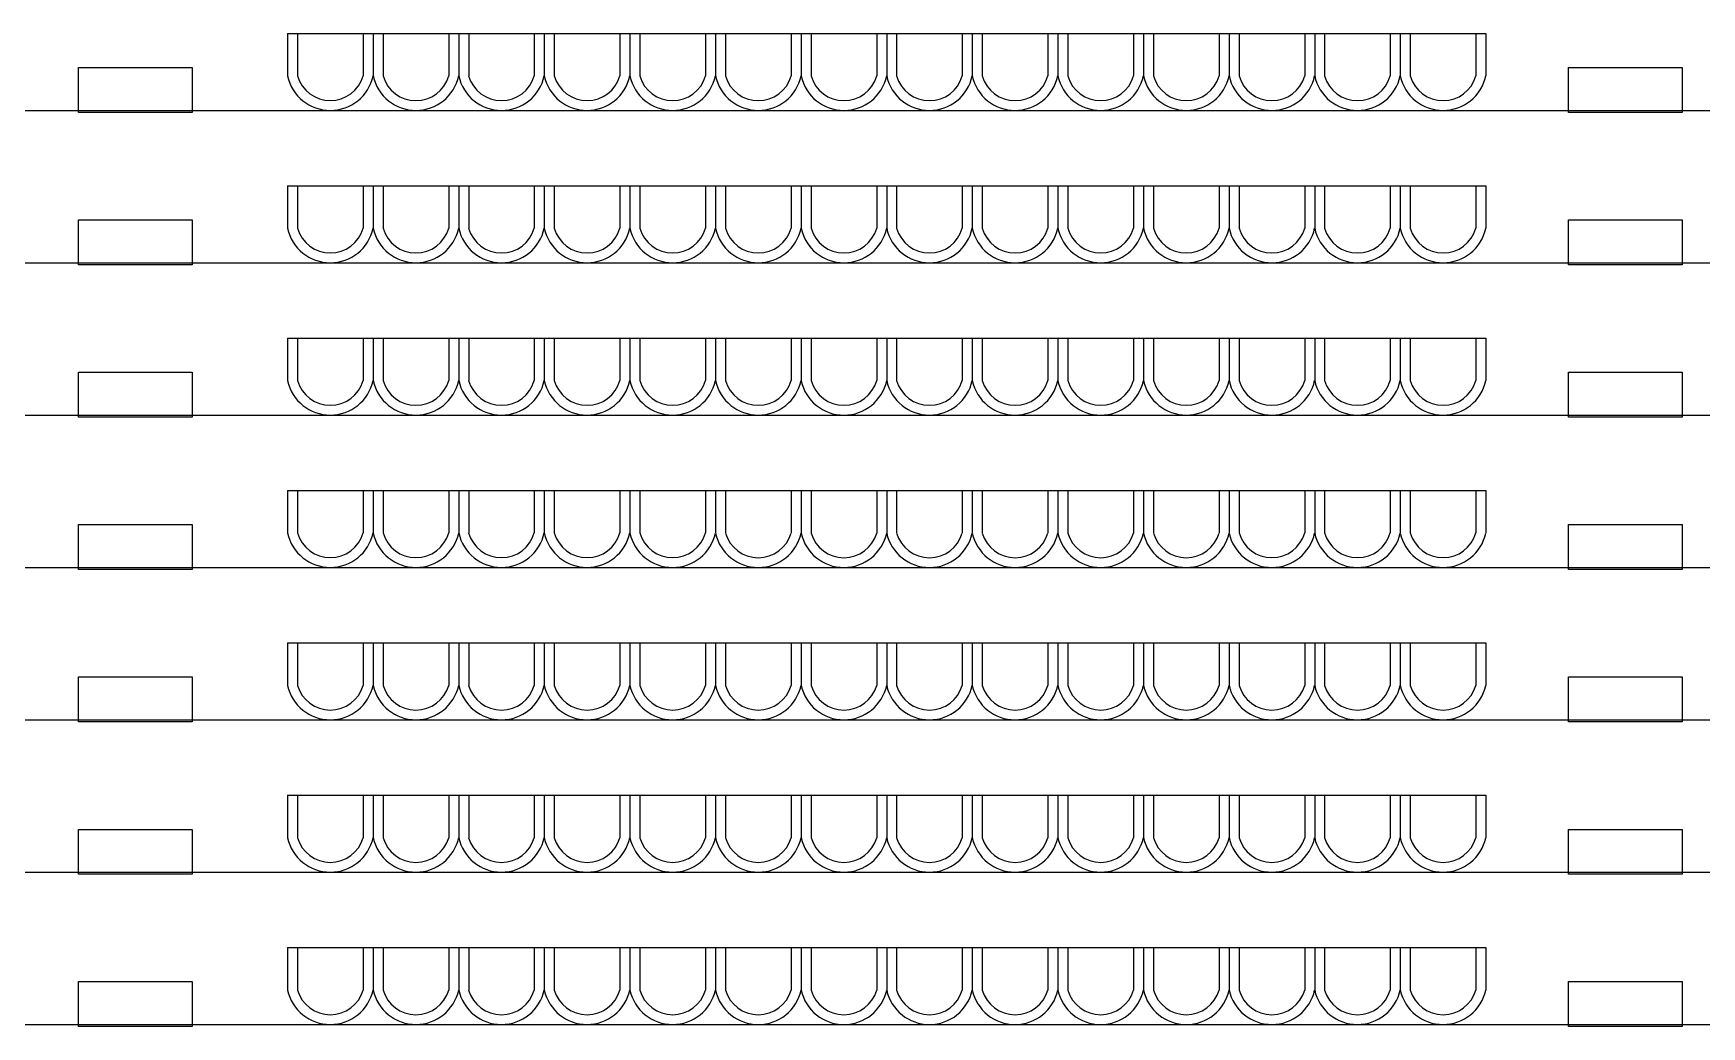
# Model space of a CAD drawing. Header units: millimetres. Extents: x -17017 to 2697, y 1903 to 18260.
# Drawn here: x -16949.614 to -16947.275, y 18227.693 to 18229.086 of the extents above; entities that cross this region are included whole.
import ezdxf

# ---------------------------------------------------------------- set-up
doc = ezdxf.new("R2010")
doc.units = ezdxf.units.MM
doc.layers.add('1', color=7, linetype='Continuous')

msp = doc.modelspace()

# ---------------------------------------------------------------- linework, layer by layer
at = {"layer": '1'}
for p, q in [((-16949.2575, 18229.0855), (-16949.2575, 18229.0259)), ((-16949.2575, 18229.0855), (-16949.1375, 18229.0855)), ((-16949.2435, 18229.0855), (-16949.2435, 18229.0259)), ((-16949.1515, 18229.0855), (-16949.1515, 18229.0259)), ((-16949.1375, 18229.0855), (-16949.1375, 18229.0259)), ((-16949.1375, 18229.0855), (-16949.1375, 18229.0258)), ((-16949.1375, 18229.0855), (-16949.0175, 18229.0855)), ((-16949.1235, 18229.0855), (-16949.1235, 18229.0258)), ((-16949.0315, 18229.0855), (-16949.0315, 18229.0258)), ((-16949.0175, 18229.0855), (-16949.0175, 18229.0258)), ((-16949.0175, 18229.0855), (-16949.0175, 18229.0259)), ((-16949.0175, 18229.0855), (-16948.7775, 18229.0855)), ((-16949.0035, 18229.0855), (-16949.0035, 18229.0259)), ((-16948.9115, 18229.0855), (-16948.9115, 18229.0259)), ((-16948.8975, 18229.0855), (-16948.8975, 18229.0259)), ((-16948.8975, 18229.0855), (-16948.8975, 18229.0259)), ((-16948.8835, 18229.0855), (-16948.8835, 18229.0259)), ((-16948.7915, 18229.0855), (-16948.7915, 18229.0259)), ((-16948.7775, 18229.0855), (-16948.7775, 18229.0259)), ((-16948.7775, 18229.0855), (-16948.7775, 18229.0258)), ((-16948.7775, 18229.0855), (-16948.6575, 18229.0855)), ((-16948.7635, 18229.0855), (-16948.7635, 18229.0258)), ((-16948.6715, 18229.0855), (-16948.6715, 18229.0258)), ((-16948.6575, 18229.0855), (-16948.6575, 18229.0258)), ((-16948.6575, 18229.0855), (-16948.6575, 18229.0258)), ((-16948.6575, 18229.0855), (-16948.5375, 18229.0855)), ((-16948.6435, 18229.0855), (-16948.6435, 18229.0258)), ((-16948.5515, 18229.0855), (-16948.5515, 18229.0258)), ((-16948.5375, 18229.0855), (-16948.5375, 18229.0258)), ((-16948.5375, 18229.0855), (-16948.5375, 18229.0258)), ((-16948.5375, 18229.0855), (-16948.4175, 18229.0855)), ((-16948.5235, 18229.0855), (-16948.5235, 18229.0258)), ((-16948.4315, 18229.0855), (-16948.4315, 18229.0258)), ((-16948.4175, 18229.0855), (-16948.4175, 18229.0258)), ((-16948.4175, 18229.0855), (-16948.4175, 18229.0258)), ((-16948.4175, 18229.0855), (-16948.1775, 18229.0855)), ((-16948.4035, 18229.0855), (-16948.4035, 18229.0258)), ((-16948.3115, 18229.0855), (-16948.3115, 18229.0258)), ((-16948.2975, 18229.0855), (-16948.2975, 18229.0258)), ((-16948.2975, 18229.0855), (-16948.2975, 18229.0258)), ((-16948.2835, 18229.0855), (-16948.2835, 18229.0258)), ((-16948.1915, 18229.0855), (-16948.1915, 18229.0258)), ((-16948.1775, 18229.0855), (-16948.1775, 18229.0258)), ((-16948.1775, 18229.0855), (-16948.1775, 18229.0258)), ((-16948.1775, 18229.0855), (-16948.0575, 18229.0855)), ((-16948.1635, 18229.0855), (-16948.1635, 18229.0258)), ((-16948.0715, 18229.0855), (-16948.0715, 18229.0258)), ((-16948.0575, 18229.0855), (-16948.0575, 18229.0258)), ((-16948.0575, 18229.0855), (-16948.0575, 18229.0258)), ((-16948.0575, 18229.0855), (-16947.9375, 18229.0855)), ((-16948.0435, 18229.0855), (-16948.0435, 18229.0258)), ((-16947.9515, 18229.0855), (-16947.9515, 18229.0258)), ((-16947.9375, 18229.0855), (-16947.9375, 18229.0258)), ((-16947.9375, 18229.0855), (-16947.9375, 18229.0258)), ((-16947.9375, 18229.0855), (-16947.5775, 18229.0855)), ((-16947.9235, 18229.0855), (-16947.9235, 18229.0258)), ((-16947.8315, 18229.0855), (-16947.8315, 18229.0258)), ((-16947.8175, 18229.0855), (-16947.8175, 18229.0258)), ((-16947.8175, 18229.0855), (-16947.8175, 18229.0258)), ((-16947.8035, 18229.0855), (-16947.8035, 18229.0258)), ((-16947.7115, 18229.0855), (-16947.7115, 18229.0258)), ((-16947.6975, 18229.0855), (-16947.6975, 18229.0258)), ((-16947.6975, 18229.0855), (-16947.6975, 18229.0258)), ((-16947.6835, 18229.0855), (-16947.6835, 18229.0258)), ((-16947.5915, 18229.0855), (-16947.5915, 18229.0258)), ((-16947.5775, 18229.0855), (-16947.5775, 18229.0258)), ((-16947.5775, 18229.0855), (-16947.5775, 18229.0258)), ((-16955.3476, 18228.9775), (-16946.7206, 18228.9775)), ((-16949.2575, 18228.872), (-16949.2575, 18228.8123)), ((-16949.2575, 18228.872), (-16949.1375, 18228.872)), ((-16949.2435, 18228.872), (-16949.2435, 18228.8123)), ((-16949.1515, 18228.872), (-16949.1515, 18228.8123)), ((-16949.1375, 18228.872), (-16949.1375, 18228.8123)), ((-16949.1375, 18228.872), (-16949.1375, 18228.8123)), ((-16949.1375, 18228.872), (-16949.0175, 18228.872)), ((-16949.1235, 18228.872), (-16949.1235, 18228.8123)), ((-16949.0315, 18228.872), (-16949.0315, 18228.8123)), ((-16949.0175, 18228.872), (-16949.0175, 18228.8123)), ((-16949.0175, 18228.872), (-16949.0175, 18228.8123)), ((-16949.0175, 18228.872), (-16948.7775, 18228.872)), ((-16949.0035, 18228.872), (-16949.0035, 18228.8123)), ((-16948.9115, 18228.872), (-16948.9115, 18228.8123)), ((-16948.8975, 18228.872), (-16948.8975, 18228.8123)), ((-16948.8975, 18228.872), (-16948.8975, 18228.8123)), ((-16948.8835, 18228.872), (-16948.8835, 18228.8123)), ((-16948.7915, 18228.872), (-16948.7915, 18228.8123)), ((-16948.7775, 18228.872), (-16948.7775, 18228.8123)), ((-16948.7775, 18228.872), (-16948.7775, 18228.8123)), ((-16948.7775, 18228.872), (-16948.6575, 18228.872)), ((-16948.7635, 18228.872), (-16948.7635, 18228.8123)), ((-16948.6715, 18228.872), (-16948.6715, 18228.8123)), ((-16948.6575, 18228.872), (-16948.6575, 18228.8123)), ((-16948.6575, 18228.872), (-16948.6575, 18228.8123)), ((-16948.6575, 18228.8719), (-16948.5375, 18228.8719)), ((-16948.6435, 18228.8719), (-16948.6435, 18228.8123)), ((-16948.5515, 18228.8719), (-16948.5515, 18228.8123)), ((-16948.5375, 18228.872), (-16948.5375, 18228.8123)), ((-16948.5375, 18228.8719), (-16948.5375, 18228.8123)), ((-16948.5375, 18228.8719), (-16948.4175, 18228.8719)), ((-16948.5235, 18228.8719), (-16948.5235, 18228.8123)), ((-16948.4315, 18228.8719), (-16948.4315, 18228.8123)), ((-16948.4175, 18228.872), (-16948.4175, 18228.8123)), ((-16948.4175, 18228.8719), (-16948.4175, 18228.8123)), ((-16948.4175, 18228.8719), (-16948.1775, 18228.8719)), ((-16948.4035, 18228.8719), (-16948.4035, 18228.8123)), ((-16948.3115, 18228.8719), (-16948.3115, 18228.8123)), ((-16948.2975, 18228.872), (-16948.2975, 18228.8123)), ((-16948.2975, 18228.872), (-16948.2975, 18228.8123)), ((-16948.2835, 18228.8719), (-16948.2835, 18228.8123)), ((-16948.1915, 18228.8719), (-16948.1915, 18228.8123)), ((-16948.1775, 18228.872), (-16948.1775, 18228.8123)), ((-16948.1775, 18228.8719), (-16948.1775, 18228.8123)), ((-16948.1775, 18228.8719), (-16948.0575, 18228.8719)), ((-16948.1635, 18228.8719), (-16948.1635, 18228.8123)), ((-16948.0715, 18228.8719), (-16948.0715, 18228.8123)), ((-16948.0575, 18228.872), (-16948.0575, 18228.8123)), ((-16948.0575, 18228.8719), (-16948.0575, 18228.8123)), ((-16948.0575, 18228.8719), (-16947.9375, 18228.8719)), ((-16948.0435, 18228.8719), (-16948.0435, 18228.8123)), ((-16947.9515, 18228.8719), (-16947.9515, 18228.8123)), ((-16947.9375, 18228.872), (-16947.9375, 18228.8123)), ((-16947.9375, 18228.872), (-16947.9375, 18228.8123)), ((-16947.9375, 18228.872), (-16947.5775, 18228.872)), ((-16947.9235, 18228.872), (-16947.9235, 18228.8123)), ((-16947.8315, 18228.872), (-16947.8315, 18228.8123)), ((-16947.8175, 18228.872), (-16947.8175, 18228.8123)), ((-16947.8175, 18228.872), (-16947.8175, 18228.8123)), ((-16947.8035, 18228.872), (-16947.8035, 18228.8123)), ((-16947.7115, 18228.872), (-16947.7115, 18228.8123)), ((-16947.6975, 18228.872), (-16947.6975, 18228.8123)), ((-16947.6975, 18228.872), (-16947.6975, 18228.8123)), ((-16947.6835, 18228.872), (-16947.6835, 18228.8123)), ((-16947.5915, 18228.872), (-16947.5915, 18228.8123)), ((-16947.5775, 18228.872), (-16947.5775, 18228.8123)), ((-16947.5775, 18228.872), (-16947.5775, 18228.8123)), ((-16955.3476, 18228.764), (-16946.7206, 18228.764)), ((-16949.2575, 18228.6585), (-16949.2575, 18228.5988)), ((-16949.2575, 18228.6584), (-16949.1375, 18228.6584)), ((-16949.2435, 18228.6584), (-16949.2435, 18228.5988)), ((-16949.1515, 18228.6584), (-16949.1515, 18228.5988)), ((-16949.1375, 18228.6585), (-16949.1375, 18228.5988)), ((-16949.1375, 18228.6584), (-16949.1375, 18228.5988)), ((-16949.1375, 18228.6584), (-16949.0175, 18228.6584)), ((-16949.1235, 18228.6584), (-16949.1235, 18228.5988)), ((-16949.0315, 18228.6584), (-16949.0315, 18228.5988)), ((-16949.0175, 18228.6585), (-16949.0175, 18228.5988)), ((-16949.0175, 18228.6584), (-16949.0175, 18228.5988)), ((-16949.0175, 18228.6584), (-16948.7775, 18228.6584)), ((-16949.0035, 18228.6584), (-16949.0035, 18228.5988)), ((-16948.9115, 18228.6584), (-16948.9115, 18228.5988)), ((-16948.8975, 18228.6585), (-16948.8975, 18228.5988)), ((-16948.8975, 18228.6585), (-16948.8975, 18228.5988)), ((-16948.8835, 18228.6584), (-16948.8835, 18228.5988)), ((-16948.7915, 18228.6584), (-16948.7915, 18228.5988)), ((-16948.7775, 18228.6585), (-16948.7775, 18228.5988)), ((-16948.7775, 18228.6584), (-16948.7775, 18228.5988)), ((-16948.7775, 18228.6584), (-16948.6575, 18228.6584)), ((-16948.7635, 18228.6584), (-16948.7635, 18228.5988)), ((-16948.6715, 18228.6584), (-16948.6715, 18228.5988)), ((-16948.6575, 18228.6584), (-16948.6575, 18228.5988)), ((-16948.6575, 18228.6584), (-16948.6575, 18228.5988)), ((-16948.6575, 18228.6584), (-16948.5375, 18228.6584)), ((-16948.6435, 18228.6584), (-16948.6435, 18228.5988)), ((-16948.5515, 18228.6584), (-16948.5515, 18228.5988)), ((-16948.5375, 18228.6584), (-16948.5375, 18228.5988)), ((-16948.5375, 18228.6584), (-16948.5375, 18228.5988)), ((-16948.5375, 18228.6584), (-16948.4175, 18228.6584)), ((-16948.5235, 18228.6584), (-16948.5235, 18228.5988)), ((-16948.4315, 18228.6584), (-16948.4315, 18228.5988)), ((-16948.4175, 18228.6584), (-16948.4175, 18228.5988)), ((-16948.4175, 18228.6584), (-16948.4175, 18228.5988)), ((-16948.4175, 18228.6584), (-16948.1775, 18228.6584)), ((-16948.4035, 18228.6584), (-16948.4035, 18228.5988)), ((-16948.3115, 18228.6584), (-16948.3115, 18228.5988)), ((-16948.2975, 18228.6584), (-16948.2975, 18228.5988)), ((-16948.2975, 18228.6584), (-16948.2975, 18228.5988)), ((-16948.2835, 18228.6584), (-16948.2835, 18228.5988)), ((-16948.1915, 18228.6584), (-16948.1915, 18228.5988)), ((-16948.1775, 18228.6584), (-16948.1775, 18228.5988)), ((-16948.1775, 18228.6584), (-16948.1775, 18228.5988)), ((-16948.1775, 18228.6584), (-16948.0575, 18228.6584)), ((-16948.1635, 18228.6584), (-16948.1635, 18228.5988)), ((-16948.0715, 18228.6584), (-16948.0715, 18228.5988)), ((-16948.0575, 18228.6584), (-16948.0575, 18228.5988)), ((-16948.0575, 18228.6584), (-16948.0575, 18228.5988)), ((-16948.0575, 18228.6584), (-16947.9375, 18228.6584)), ((-16948.0435, 18228.6584), (-16948.0435, 18228.5988)), ((-16947.9515, 18228.6584), (-16947.9515, 18228.5988)), ((-16947.9375, 18228.6584), (-16947.9375, 18228.5988)), ((-16947.9375, 18228.6584), (-16947.9375, 18228.5988)), ((-16947.9375, 18228.6584), (-16947.5775, 18228.6584)), ((-16947.9235, 18228.6584), (-16947.9235, 18228.5988)), ((-16947.8315, 18228.6584), (-16947.8315, 18228.5988)), ((-16947.8175, 18228.6584), (-16947.8175, 18228.5988)), ((-16947.8175, 18228.6584), (-16947.8175, 18228.5988)), ((-16947.8035, 18228.6584), (-16947.8035, 18228.5988)), ((-16947.7115, 18228.6584), (-16947.7115, 18228.5988)), ((-16947.6975, 18228.6584), (-16947.6975, 18228.5988)), ((-16947.6975, 18228.6584), (-16947.6975, 18228.5988)), ((-16947.6835, 18228.6584), (-16947.6835, 18228.5988)), ((-16947.5915, 18228.6584), (-16947.5915, 18228.5988)), ((-16947.5775, 18228.6584), (-16947.5775, 18228.5988)), ((-16947.5775, 18228.6584), (-16947.5775, 18228.5988)), ((-16955.3476, 18228.5505), (-16946.7206, 18228.5505)), ((-16949.2575, 18228.4449), (-16949.2575, 18228.3853)), ((-16949.2575, 18228.4449), (-16949.1375, 18228.4449)), ((-16949.2435, 18228.4449), (-16949.2435, 18228.3853)), ((-16949.1515, 18228.4449), (-16949.1515, 18228.3853)), ((-16949.1375, 18228.4449), (-16949.1375, 18228.3853)), ((-16949.1375, 18228.4449), (-16949.1375, 18228.3853)), ((-16949.1375, 18228.4449), (-16949.0175, 18228.4449)), ((-16949.1235, 18228.4449), (-16949.1235, 18228.3853)), ((-16949.0315, 18228.4449), (-16949.0315, 18228.3853)), ((-16949.0175, 18228.4449), (-16949.0175, 18228.3853)), ((-16949.0175, 18228.4449), (-16949.0175, 18228.3853)), ((-16949.0175, 18228.4449), (-16948.7775, 18228.4449)), ((-16949.0035, 18228.4449), (-16949.0035, 18228.3853)), ((-16948.9115, 18228.4449), (-16948.9115, 18228.3853)), ((-16948.8975, 18228.4449), (-16948.8975, 18228.3853)), ((-16948.8975, 18228.4449), (-16948.8975, 18228.3853)), ((-16948.8835, 18228.4449), (-16948.8835, 18228.3853)), ((-16948.7915, 18228.4449), (-16948.7915, 18228.3853)), ((-16948.7775, 18228.4449), (-16948.7775, 18228.3853)), ((-16948.7775, 18228.4449), (-16948.7775, 18228.3853)), ((-16948.7775, 18228.4449), (-16948.6575, 18228.4449)), ((-16948.7635, 18228.4449), (-16948.7635, 18228.3853)), ((-16948.6715, 18228.4449), (-16948.6715, 18228.3853)), ((-16948.6575, 18228.4449), (-16948.6575, 18228.3853)), ((-16948.6575, 18228.4449), (-16948.6575, 18228.3853)), ((-16948.6575, 18228.4449), (-16948.5375, 18228.4449)), ((-16948.6435, 18228.4449), (-16948.6435, 18228.3853)), ((-16948.5515, 18228.4449), (-16948.5515, 18228.3853)), ((-16948.5375, 18228.4449), (-16948.5375, 18228.3853)), ((-16948.5375, 18228.4449), (-16948.5375, 18228.3852)), ((-16948.5375, 18228.4449), (-16948.4175, 18228.4449)), ((-16948.5235, 18228.4449), (-16948.5235, 18228.3852)), ((-16948.4315, 18228.4449), (-16948.4315, 18228.3852)), ((-16948.4175, 18228.4449), (-16948.4175, 18228.3852)), ((-16948.4175, 18228.4449), (-16948.4175, 18228.3853)), ((-16948.4175, 18228.4449), (-16948.1775, 18228.4449)), ((-16948.4035, 18228.4449), (-16948.4035, 18228.3853)), ((-16948.3115, 18228.4449), (-16948.3115, 18228.3853)), ((-16948.2975, 18228.4449), (-16948.2975, 18228.3853)), ((-16948.2975, 18228.4449), (-16948.2975, 18228.3853)), ((-16948.2835, 18228.4449), (-16948.2835, 18228.3853)), ((-16948.1915, 18228.4449), (-16948.1915, 18228.3853)), ((-16948.1775, 18228.4449), (-16948.1775, 18228.3853)), ((-16948.1775, 18228.4449), (-16948.1775, 18228.3852)), ((-16948.1775, 18228.4449), (-16948.0575, 18228.4449)), ((-16948.1635, 18228.4449), (-16948.1635, 18228.3852)), ((-16948.0715, 18228.4449), (-16948.0715, 18228.3852)), ((-16948.0575, 18228.4449), (-16948.0575, 18228.3852)), ((-16948.0575, 18228.4449), (-16948.0575, 18228.3853)), ((-16948.0575, 18228.4449), (-16947.9375, 18228.4449)), ((-16948.0435, 18228.4449), (-16948.0435, 18228.3853)), ((-16947.9515, 18228.4449), (-16947.9515, 18228.3853)), ((-16947.9375, 18228.4449), (-16947.9375, 18228.3853)), ((-16947.9375, 18228.4449), (-16947.9375, 18228.3853)), ((-16947.9375, 18228.4449), (-16947.5775, 18228.4449)), ((-16947.9235, 18228.4449), (-16947.9235, 18228.3853)), ((-16947.8315, 18228.4449), (-16947.8315, 18228.3853)), ((-16947.8175, 18228.4449), (-16947.8175, 18228.3853)), ((-16947.8175, 18228.4449), (-16947.8175, 18228.3853)), ((-16947.8035, 18228.4449), (-16947.8035, 18228.3853)), ((-16947.7115, 18228.4449), (-16947.7115, 18228.3853)), ((-16947.6975, 18228.4449), (-16947.6975, 18228.3853)), ((-16947.6975, 18228.4449), (-16947.6975, 18228.3853)), ((-16947.6835, 18228.4449), (-16947.6835, 18228.3853)), ((-16947.5915, 18228.4449), (-16947.5915, 18228.3853)), ((-16947.5775, 18228.4449), (-16947.5775, 18228.3853)), ((-16947.5775, 18228.4449), (-16947.5775, 18228.3853)), ((-16955.3476, 18228.3369), (-16946.7206, 18228.3369)), ((-16949.2575, 18228.2314), (-16949.2575, 18228.1717)), ((-16949.2575, 18228.2314), (-16949.1375, 18228.2314)), ((-16949.2435, 18228.2314), (-16949.2435, 18228.1717)), ((-16949.1515, 18228.2314), (-16949.1515, 18228.1717)), ((-16949.1375, 18228.2314), (-16949.1375, 18228.1717)), ((-16949.1375, 18228.2314), (-16949.1375, 18228.1717)), ((-16949.1375, 18228.2314), (-16949.0175, 18228.2314)), ((-16949.1235, 18228.2314), (-16949.1235, 18228.1717)), ((-16949.0315, 18228.2314), (-16949.0315, 18228.1717)), ((-16949.0175, 18228.2314), (-16949.0175, 18228.1717)), ((-16949.0175, 18228.2314), (-16949.0175, 18228.1717)), ((-16949.0175, 18228.2314), (-16948.7775, 18228.2314)), ((-16949.0035, 18228.2314), (-16949.0035, 18228.1717)), ((-16948.9115, 18228.2314), (-16948.9115, 18228.1717)), ((-16948.8975, 18228.2314), (-16948.8975, 18228.1717)), ((-16948.8975, 18228.2314), (-16948.8975, 18228.1717)), ((-16948.8835, 18228.2314), (-16948.8835, 18228.1717)), ((-16948.7915, 18228.2314), (-16948.7915, 18228.1717)), ((-16948.7775, 18228.2314), (-16948.7775, 18228.1717)), ((-16948.7775, 18228.2314), (-16948.7775, 18228.1717)), ((-16948.7775, 18228.2314), (-16948.6575, 18228.2314)), ((-16948.7635, 18228.2314), (-16948.7635, 18228.1717)), ((-16948.6715, 18228.2314), (-16948.6715, 18228.1717)), ((-16948.6575, 18228.2314), (-16948.6575, 18228.1717)), ((-16948.6575, 18228.2314), (-16948.6575, 18228.1717)), ((-16948.6575, 18228.2314), (-16948.5375, 18228.2314)), ((-16948.6435, 18228.2314), (-16948.6435, 18228.1717)), ((-16948.5515, 18228.2314), (-16948.5515, 18228.1717)), ((-16948.5375, 18228.2314), (-16948.5375, 18228.1717)), ((-16948.5375, 18228.2314), (-16948.5375, 18228.1717)), ((-16948.5375, 18228.2313), (-16948.4175, 18228.2313)), ((-16948.5235, 18228.2313), (-16948.5235, 18228.1717)), ((-16948.4315, 18228.2313), (-16948.4315, 18228.1717)), ((-16948.4175, 18228.2314), (-16948.4175, 18228.1717)), ((-16948.4175, 18228.2314), (-16948.4175, 18228.1717)), ((-16948.4175, 18228.2314), (-16948.1775, 18228.2314)), ((-16948.4035, 18228.2314), (-16948.4035, 18228.1717)), ((-16948.3115, 18228.2314), (-16948.3115, 18228.1717)), ((-16948.2975, 18228.2314), (-16948.2975, 18228.1717)), ((-16948.2975, 18228.2314), (-16948.2975, 18228.1717)), ((-16948.2835, 18228.2314), (-16948.2835, 18228.1717)), ((-16948.1915, 18228.2314), (-16948.1915, 18228.1717)), ((-16948.1775, 18228.2314), (-16948.1775, 18228.1717)), ((-16948.1775, 18228.2314), (-16948.1775, 18228.1717)), ((-16948.1775, 18228.2313), (-16948.0575, 18228.2313)), ((-16948.1635, 18228.2313), (-16948.1635, 18228.1717)), ((-16948.0715, 18228.2313), (-16948.0715, 18228.1717)), ((-16948.0575, 18228.2314), (-16948.0575, 18228.1717)), ((-16948.0575, 18228.2314), (-16948.0575, 18228.1717)), ((-16948.0575, 18228.2314), (-16947.9375, 18228.2314)), ((-16948.0435, 18228.2314), (-16948.0435, 18228.1717)), ((-16947.9515, 18228.2314), (-16947.9515, 18228.1717)), ((-16947.9375, 18228.2314), (-16947.9375, 18228.1717)), ((-16947.9375, 18228.2314), (-16947.9375, 18228.1717)), ((-16947.9375, 18228.2314), (-16947.5775, 18228.2314)), ((-16947.9235, 18228.2314), (-16947.9235, 18228.1717)), ((-16947.8315, 18228.2314), (-16947.8315, 18228.1717)), ((-16947.8175, 18228.2314), (-16947.8175, 18228.1717)), ((-16947.8175, 18228.2314), (-16947.8175, 18228.1717)), ((-16947.8035, 18228.2314), (-16947.8035, 18228.1717)), ((-16947.7115, 18228.2314), (-16947.7115, 18228.1717)), ((-16947.6975, 18228.2314), (-16947.6975, 18228.1717)), ((-16947.6975, 18228.2314), (-16947.6975, 18228.1717)), ((-16947.6835, 18228.2314), (-16947.6835, 18228.1717)), ((-16947.5915, 18228.2314), (-16947.5915, 18228.1717)), ((-16947.5775, 18228.2314), (-16947.5775, 18228.1717)), ((-16947.5775, 18228.2314), (-16947.5775, 18228.1717)), ((-16955.3476, 18228.1234), (-16946.7206, 18228.1234)), ((-16949.2575, 18228.0179), (-16949.2575, 18227.9582)), ((-16949.2575, 18228.0179), (-16949.1375, 18228.0179)), ((-16949.2435, 18228.0179), (-16949.2435, 18227.9582)), ((-16949.1515, 18228.0179), (-16949.1515, 18227.9582)), ((-16949.1375, 18228.0179), (-16949.1375, 18227.9582)), ((-16949.1375, 18228.0179), (-16949.1375, 18227.9582)), ((-16949.1375, 18228.0178), (-16949.0175, 18228.0178)), ((-16949.1235, 18228.0178), (-16949.1235, 18227.9582)), ((-16949.0315, 18228.0178), (-16949.0315, 18227.9582)), ((-16949.0175, 18228.0179), (-16949.0175, 18227.9582)), ((-16949.0175, 18228.0179), (-16949.0175, 18227.9582)), ((-16949.0175, 18228.0179), (-16948.7775, 18228.0179)), ((-16949.0035, 18228.0179), (-16949.0035, 18227.9582)), ((-16948.9115, 18228.0179), (-16948.9115, 18227.9582)), ((-16948.8975, 18228.0179), (-16948.8975, 18227.9582)), ((-16948.8975, 18228.0179), (-16948.8975, 18227.9582)), ((-16948.8835, 18228.0179), (-16948.8835, 18227.9582)), ((-16948.7915, 18228.0179), (-16948.7915, 18227.9582)), ((-16948.7775, 18228.0179), (-16948.7775, 18227.9582)), ((-16948.7775, 18228.0179), (-16948.7775, 18227.9582)), ((-16948.7775, 18228.0178), (-16948.6575, 18228.0178)), ((-16948.7635, 18228.0178), (-16948.7635, 18227.9582)), ((-16948.6715, 18228.0178), (-16948.6715, 18227.9582)), ((-16948.6575, 18228.0179), (-16948.6575, 18227.9582)), ((-16948.6575, 18228.0178), (-16948.6575, 18227.9582)), ((-16948.6575, 18228.0178), (-16948.5375, 18228.0178)), ((-16948.6435, 18228.0178), (-16948.6435, 18227.9582)), ((-16948.5515, 18228.0178), (-16948.5515, 18227.9582)), ((-16948.5375, 18228.0178), (-16948.5375, 18227.9582)), ((-16948.5375, 18228.0178), (-16948.5375, 18227.9582)), ((-16948.5375, 18228.0178), (-16948.4175, 18228.0178)), ((-16948.5235, 18228.0178), (-16948.5235, 18227.9582)), ((-16948.4315, 18228.0178), (-16948.4315, 18227.9582)), ((-16948.4175, 18228.0178), (-16948.4175, 18227.9582)), ((-16948.4175, 18228.0178), (-16948.4175, 18227.9582)), ((-16948.4175, 18228.0178), (-16948.1775, 18228.0178)), ((-16948.4035, 18228.0178), (-16948.4035, 18227.9582)), ((-16948.3115, 18228.0178), (-16948.3115, 18227.9582)), ((-16948.2975, 18228.0178), (-16948.2975, 18227.9582)), ((-16948.2975, 18228.0178), (-16948.2975, 18227.9582)), ((-16948.2835, 18228.0178), (-16948.2835, 18227.9582)), ((-16948.1915, 18228.0178), (-16948.1915, 18227.9582)), ((-16948.1775, 18228.0178), (-16948.1775, 18227.9582)), ((-16948.1775, 18228.0178), (-16948.1775, 18227.9582)), ((-16948.1775, 18228.0178), (-16948.0575, 18228.0178)), ((-16948.1635, 18228.0178), (-16948.1635, 18227.9582)), ((-16948.0715, 18228.0178), (-16948.0715, 18227.9582)), ((-16948.0575, 18228.0178), (-16948.0575, 18227.9582)), ((-16948.0575, 18228.0178), (-16948.0575, 18227.9582)), ((-16948.0575, 18228.0178), (-16947.9375, 18228.0178)), ((-16948.0435, 18228.0178), (-16948.0435, 18227.9582)), ((-16947.9515, 18228.0178), (-16947.9515, 18227.9582)), ((-16947.9375, 18228.0179), (-16947.9375, 18227.9582)), ((-16947.9375, 18228.0178), (-16947.9375, 18227.9582)), ((-16947.9375, 18228.0178), (-16947.5775, 18228.0178)), ((-16947.9235, 18228.0178), (-16947.9235, 18227.9582)), ((-16947.8315, 18228.0178), (-16947.8315, 18227.9582)), ((-16947.8175, 18228.0179), (-16947.8175, 18227.9582)), ((-16947.8175, 18228.0179), (-16947.8175, 18227.9582)), ((-16947.8035, 18228.0178), (-16947.8035, 18227.9582)), ((-16947.7115, 18228.0178), (-16947.7115, 18227.9582)), ((-16947.6975, 18228.0179), (-16947.6975, 18227.9582)), ((-16947.6975, 18228.0179), (-16947.6975, 18227.9582)), ((-16947.6835, 18228.0178), (-16947.6835, 18227.9582)), ((-16947.5915, 18228.0178), (-16947.5915, 18227.9582)), ((-16947.5775, 18228.0179), (-16947.5775, 18227.9582)), ((-16947.5775, 18228.0179), (-16947.5775, 18227.9582)), ((-16955.3476, 18227.9099), (-16946.7206, 18227.9099)), ((-16949.2575, 18227.8043), (-16949.2575, 18227.7447)), ((-16949.2575, 18227.8043), (-16949.1375, 18227.8043)), ((-16949.2435, 18227.8043), (-16949.2435, 18227.7447)), ((-16949.1515, 18227.8043), (-16949.1515, 18227.7447)), ((-16949.1375, 18227.8043), (-16949.1375, 18227.7447)), ((-16949.1375, 18227.8043), (-16949.1375, 18227.7447)), ((-16949.1375, 18227.8043), (-16949.0175, 18227.8043)), ((-16949.1235, 18227.8043), (-16949.1235, 18227.7447)), ((-16949.0315, 18227.8043), (-16949.0315, 18227.7447)), ((-16949.0175, 18227.8043), (-16949.0175, 18227.7447)), ((-16949.0175, 18227.8043), (-16949.0175, 18227.7447)), ((-16949.0175, 18227.8043), (-16948.7775, 18227.8043)), ((-16949.0035, 18227.8043), (-16949.0035, 18227.7447)), ((-16948.9115, 18227.8043), (-16948.9115, 18227.7447)), ((-16948.8975, 18227.8043), (-16948.8975, 18227.7447)), ((-16948.8975, 18227.8043), (-16948.8975, 18227.7447)), ((-16948.8835, 18227.8043), (-16948.8835, 18227.7447)), ((-16948.7915, 18227.8043), (-16948.7915, 18227.7447)), ((-16948.7775, 18227.8043), (-16948.7775, 18227.7447)), ((-16948.7775, 18227.8043), (-16948.7775, 18227.7447)), ((-16948.7775, 18227.8043), (-16948.6575, 18227.8043)), ((-16948.7635, 18227.8043), (-16948.7635, 18227.7447)), ((-16948.6715, 18227.8043), (-16948.6715, 18227.7447)), ((-16948.6575, 18227.8043), (-16948.6575, 18227.7447)), ((-16948.6575, 18227.8043), (-16948.6575, 18227.7447)), ((-16948.6575, 18227.8043), (-16948.5375, 18227.8043)), ((-16948.6435, 18227.8043), (-16948.6435, 18227.7447)), ((-16948.5515, 18227.8043), (-16948.5515, 18227.7447)), ((-16948.5375, 18227.8043), (-16948.5375, 18227.7447)), ((-16948.5375, 18227.8043), (-16948.5375, 18227.7447)), ((-16948.5375, 18227.8043), (-16948.4175, 18227.8043)), ((-16948.5235, 18227.8043), (-16948.5235, 18227.7447)), ((-16948.4315, 18227.8043), (-16948.4315, 18227.7447)), ((-16948.4175, 18227.8043), (-16948.4175, 18227.7447)), ((-16948.4175, 18227.8043), (-16948.4175, 18227.7447)), ((-16948.4175, 18227.8043), (-16948.1775, 18227.8043)), ((-16948.4035, 18227.8043), (-16948.4035, 18227.7447)), ((-16948.3115, 18227.8043), (-16948.3115, 18227.7447)), ((-16948.2975, 18227.8043), (-16948.2975, 18227.7447)), ((-16948.2975, 18227.8043), (-16948.2975, 18227.7447)), ((-16948.2835, 18227.8043), (-16948.2835, 18227.7447)), ((-16948.1915, 18227.8043), (-16948.1915, 18227.7447)), ((-16948.1775, 18227.8043), (-16948.1775, 18227.7447)), ((-16948.1775, 18227.8043), (-16948.1775, 18227.7447)), ((-16948.1775, 18227.8043), (-16948.0575, 18227.8043)), ((-16948.1635, 18227.8043), (-16948.1635, 18227.7447)), ((-16948.0715, 18227.8043), (-16948.0715, 18227.7447)), ((-16948.0575, 18227.8043), (-16948.0575, 18227.7447)), ((-16948.0575, 18227.8043), (-16948.0575, 18227.7447)), ((-16948.0575, 18227.8043), (-16947.9375, 18227.8043)), ((-16948.0435, 18227.8043), (-16948.0435, 18227.7447)), ((-16947.9515, 18227.8043), (-16947.9515, 18227.7447)), ((-16947.9375, 18227.8043), (-16947.9375, 18227.7447)), ((-16947.9375, 18227.8043), (-16947.9375, 18227.7447)), ((-16947.9375, 18227.8043), (-16947.5775, 18227.8043)), ((-16947.9235, 18227.8043), (-16947.9235, 18227.7447)), ((-16947.8315, 18227.8043), (-16947.8315, 18227.7447)), ((-16947.8175, 18227.8043), (-16947.8175, 18227.7447)), ((-16947.8175, 18227.8043), (-16947.8175, 18227.7447)), ((-16947.8035, 18227.8043), (-16947.8035, 18227.7447)), ((-16947.7115, 18227.8043), (-16947.7115, 18227.7447)), ((-16947.6975, 18227.8043), (-16947.6975, 18227.7447)), ((-16947.6975, 18227.8043), (-16947.6975, 18227.7447)), ((-16947.6835, 18227.8043), (-16947.6835, 18227.7447)), ((-16947.5915, 18227.8043), (-16947.5915, 18227.7447)), ((-16947.5775, 18227.8043), (-16947.5775, 18227.7447)), ((-16947.5775, 18227.8043), (-16947.5775, 18227.7447)), ((-16955.3476, 18227.6964), (-16946.7206, 18227.6964))]:
    msp.add_line(p, q, dxfattribs=at)
for points in [[(-16949.3911, 18228.9746), (-16949.5505, 18228.9746), (-16949.5505, 18229.0376), (-16949.3911, 18229.0376)], [(-16947.3023, 18228.9746), (-16947.4617, 18228.9746), (-16947.4617, 18229.0376), (-16947.3023, 18229.0376)], [(-16949.3911, 18228.761), (-16949.5505, 18228.761), (-16949.5505, 18228.824), (-16949.3911, 18228.824)], [(-16947.3023, 18228.761), (-16947.4617, 18228.761), (-16947.4617, 18228.824), (-16947.3023, 18228.824)], [(-16949.3911, 18228.5475), (-16949.5505, 18228.5475), (-16949.5505, 18228.6105), (-16949.3911, 18228.6105)], [(-16947.3023, 18228.5475), (-16947.4617, 18228.5475), (-16947.4617, 18228.6105), (-16947.3023, 18228.6105)], [(-16949.3911, 18228.334), (-16949.5505, 18228.334), (-16949.5505, 18228.397), (-16949.3911, 18228.397)], [(-16947.3023, 18228.334), (-16947.4617, 18228.334), (-16947.4617, 18228.397), (-16947.3023, 18228.397)], [(-16949.3911, 18228.1204), (-16949.5505, 18228.1204), (-16949.5505, 18228.1835), (-16949.3911, 18228.1835)], [(-16947.3023, 18228.1204), (-16947.4617, 18228.1204), (-16947.4617, 18228.1835), (-16947.3023, 18228.1835)], [(-16949.3911, 18227.9069), (-16949.5505, 18227.9069), (-16949.5505, 18227.9699), (-16949.3911, 18227.9699)], [(-16947.3023, 18227.9069), (-16947.4617, 18227.9069), (-16947.4617, 18227.9699), (-16947.3023, 18227.9699)], [(-16949.3911, 18227.6934), (-16949.5505, 18227.6934), (-16949.5505, 18227.7564), (-16949.3911, 18227.7564)], [(-16947.3023, 18227.6934), (-16947.4617, 18227.6934), (-16947.4617, 18227.7564), (-16947.3023, 18227.7564)]]:
    msp.add_lwpolyline(points, close=True, dxfattribs=at)
for centre, radius, start, end in [((-16949.1975, 18229.0389), 0.0614, 192.3013, 347.6987), ((-16949.1975, 18229.0392), 0.0479, 196.121, 343.879), ((-16949.0775, 18229.0389), 0.0614, 192.3013, 347.6987), ((-16949.0775, 18229.0391), 0.0479, 196.121, 343.879), ((-16948.9575, 18229.0389), 0.0614, 192.3013, 347.6987), ((-16948.9575, 18229.0392), 0.0479, 196.121, 343.879), ((-16948.8375, 18229.0389), 0.0614, 192.3013, 347.6987), ((-16948.8375, 18229.0392), 0.0479, 196.121, 343.879), ((-16948.7175, 18229.0389), 0.0614, 192.3013, 347.6987), ((-16948.7175, 18229.0391), 0.0479, 196.121, 343.879), ((-16948.5975, 18229.0389), 0.0614, 192.3013, 347.6987), ((-16948.5975, 18229.0391), 0.0479, 196.121, 343.879), ((-16948.4775, 18229.0389), 0.0614, 192.3013, 347.6987), ((-16948.4775, 18229.0391), 0.0479, 196.121, 343.879), ((-16948.3575, 18229.0389), 0.0614, 192.3013, 347.6987), ((-16948.3575, 18229.0391), 0.0479, 196.121, 343.879), ((-16948.2375, 18229.0389), 0.0614, 192.3013, 347.6987), ((-16948.2375, 18229.0391), 0.0479, 196.121, 343.879), ((-16948.1175, 18229.0389), 0.0614, 192.3013, 347.6987), ((-16948.1175, 18229.0391), 0.0479, 196.121, 343.879), ((-16947.9975, 18229.0389), 0.0614, 192.3013, 347.6987), ((-16947.9975, 18229.0391), 0.0479, 196.121, 343.879), ((-16947.8775, 18229.0389), 0.0614, 192.3013, 347.6987), ((-16947.8775, 18229.0391), 0.0479, 196.121, 343.879), ((-16947.7575, 18229.0389), 0.0614, 192.3013, 347.6987), ((-16947.7575, 18229.0391), 0.0479, 196.121, 343.879), ((-16947.6375, 18229.0389), 0.0614, 192.3013, 347.6987), ((-16947.6375, 18229.0391), 0.0479, 196.121, 343.879), ((-16949.1975, 18228.8254), 0.0614, 192.3013, 347.6987), ((-16949.1975, 18228.8256), 0.0479, 196.121, 343.879), ((-16949.0775, 18228.8254), 0.0614, 192.3013, 347.6987), ((-16949.0775, 18228.8256), 0.0479, 196.121, 343.879), ((-16948.9575, 18228.8254), 0.0614, 192.3013, 347.6987), ((-16948.9575, 18228.8256), 0.0479, 196.121, 343.879), ((-16948.8375, 18228.8254), 0.0614, 192.3013, 347.6987), ((-16948.8375, 18228.8256), 0.0479, 196.121, 343.879), ((-16948.7175, 18228.8254), 0.0614, 192.3013, 347.6987), ((-16948.7175, 18228.8256), 0.0479, 196.121, 343.879), ((-16948.5975, 18228.8254), 0.0614, 192.3013, 347.6987), ((-16948.5975, 18228.8256), 0.0479, 196.121, 343.879), ((-16948.4775, 18228.8254), 0.0614, 192.3013, 347.6987), ((-16948.4775, 18228.8256), 0.0479, 196.121, 343.879), ((-16948.3575, 18228.8254), 0.0614, 192.3013, 347.6987), ((-16948.3575, 18228.8256), 0.0479, 196.121, 343.879), ((-16948.2375, 18228.8254), 0.0614, 192.3013, 347.6987), ((-16948.2375, 18228.8256), 0.0479, 196.121, 343.879), ((-16948.1175, 18228.8254), 0.0614, 192.3013, 347.6987), ((-16948.1175, 18228.8256), 0.0479, 196.121, 343.879), ((-16947.9975, 18228.8254), 0.0614, 192.3013, 347.6987), ((-16947.9975, 18228.8256), 0.0479, 196.121, 343.879), ((-16947.8775, 18228.8254), 0.0614, 192.3013, 347.6987), ((-16947.8775, 18228.8256), 0.0479, 196.121, 343.879), ((-16947.7575, 18228.8254), 0.0614, 192.3013, 347.6987), ((-16947.7575, 18228.8256), 0.0479, 196.121, 343.879), ((-16947.6375, 18228.8254), 0.0614, 192.3013, 347.6987), ((-16947.6375, 18228.8256), 0.0479, 196.121, 343.879), ((-16949.1975, 18228.6119), 0.0614, 192.3013, 347.6987), ((-16949.1975, 18228.6121), 0.0479, 196.121, 343.879), ((-16949.0775, 18228.6119), 0.0614, 192.3013, 347.6987), ((-16949.0775, 18228.6121), 0.0479, 196.121, 343.879), ((-16948.9575, 18228.6119), 0.0614, 192.3013, 347.6987), ((-16948.9575, 18228.6121), 0.0479, 196.121, 343.879), ((-16948.8375, 18228.6119), 0.0614, 192.3013, 347.6987), ((-16948.8375, 18228.6121), 0.0479, 196.121, 343.879), ((-16948.7175, 18228.6119), 0.0614, 192.3013, 347.6987), ((-16948.7175, 18228.6121), 0.0479, 196.121, 343.879), ((-16948.5975, 18228.6119), 0.0614, 192.3013, 347.6987), ((-16948.5975, 18228.6121), 0.0479, 196.121, 343.879), ((-16948.4775, 18228.6118), 0.0614, 192.3013, 347.6987), ((-16948.4775, 18228.6121), 0.0479, 196.121, 343.879), ((-16948.3575, 18228.6119), 0.0614, 192.3013, 347.6987), ((-16948.3575, 18228.6121), 0.0479, 196.121, 343.879), ((-16948.2375, 18228.6119), 0.0614, 192.3013, 347.6987), ((-16948.2375, 18228.6121), 0.0479, 196.121, 343.879), ((-16948.1175, 18228.6118), 0.0614, 192.3013, 347.6987), ((-16948.1175, 18228.6121), 0.0479, 196.121, 343.879), ((-16947.9975, 18228.6119), 0.0614, 192.3013, 347.6987), ((-16947.9975, 18228.6121), 0.0479, 196.121, 343.879), ((-16947.8775, 18228.6119), 0.0614, 192.3013, 347.6987), ((-16947.8775, 18228.6121), 0.0479, 196.121, 343.879), ((-16947.7575, 18228.6119), 0.0614, 192.3013, 347.6987), ((-16947.7575, 18228.6121), 0.0479, 196.121, 343.879), ((-16947.6375, 18228.6119), 0.0614, 192.3013, 347.6987), ((-16947.6375, 18228.6121), 0.0479, 196.121, 343.879), ((-16949.1975, 18228.3984), 0.0614, 192.3013, 347.6987), ((-16949.1975, 18228.3986), 0.0479, 196.121, 343.879), ((-16949.0775, 18228.3983), 0.0614, 192.3013, 347.6987), ((-16949.0775, 18228.3986), 0.0479, 196.121, 343.879), ((-16948.9575, 18228.3984), 0.0614, 192.3013, 347.6987), ((-16948.9575, 18228.3986), 0.0479, 196.121, 343.879), ((-16948.8375, 18228.3984), 0.0614, 192.3013, 347.6987), ((-16948.8375, 18228.3986), 0.0479, 196.121, 343.879), ((-16948.7175, 18228.3983), 0.0614, 192.3013, 347.6987), ((-16948.7175, 18228.3986), 0.0479, 196.121, 343.879), ((-16948.5975, 18228.3983), 0.0614, 192.3013, 347.6987), ((-16948.5975, 18228.3985), 0.0479, 196.121, 343.879), ((-16948.4775, 18228.3983), 0.0614, 192.3013, 347.6987), ((-16948.4775, 18228.3985), 0.0479, 196.121, 343.879), ((-16948.3575, 18228.3983), 0.0614, 192.3013, 347.6987), ((-16948.3575, 18228.3985), 0.0479, 196.121, 343.879), ((-16948.2375, 18228.3983), 0.0614, 192.3013, 347.6987), ((-16948.2375, 18228.3985), 0.0479, 196.121, 343.879), ((-16948.1175, 18228.3983), 0.0614, 192.3013, 347.6987), ((-16948.1175, 18228.3985), 0.0479, 196.121, 343.879), ((-16947.9975, 18228.3983), 0.0614, 192.3013, 347.6987), ((-16947.9975, 18228.3985), 0.0479, 196.121, 343.879), ((-16947.8775, 18228.3983), 0.0614, 192.3013, 347.6987), ((-16947.8775, 18228.3986), 0.0479, 196.121, 343.879), ((-16947.7575, 18228.3983), 0.0614, 192.3013, 347.6987), ((-16947.7575, 18228.3986), 0.0479, 196.121, 343.879), ((-16947.6375, 18228.3983), 0.0614, 192.3013, 347.6987), ((-16947.6375, 18228.3986), 0.0479, 196.121, 343.879), ((-16949.1975, 18228.1848), 0.0614, 192.3013, 347.6987), ((-16949.1975, 18228.185), 0.0479, 196.121, 343.879), ((-16949.0775, 18228.1848), 0.0614, 192.3013, 347.6987), ((-16949.0775, 18228.185), 0.0479, 196.121, 343.879), ((-16948.9575, 18228.1848), 0.0614, 192.3013, 347.6987), ((-16948.9575, 18228.185), 0.0479, 196.121, 343.879), ((-16948.8375, 18228.1848), 0.0614, 192.3013, 347.6987), ((-16948.8375, 18228.185), 0.0479, 196.121, 343.879), ((-16948.7175, 18228.1848), 0.0614, 192.3013, 347.6987), ((-16948.7175, 18228.185), 0.0479, 196.121, 343.879), ((-16948.5975, 18228.1848), 0.0614, 192.3013, 347.6987), ((-16948.5975, 18228.185), 0.0479, 196.121, 343.879), ((-16948.4775, 18228.1848), 0.0614, 192.3013, 347.6987), ((-16948.4775, 18228.185), 0.0479, 196.121, 343.879), ((-16948.3575, 18228.1848), 0.0614, 192.3013, 347.6987), ((-16948.3575, 18228.185), 0.0479, 196.121, 343.879), ((-16948.2375, 18228.1848), 0.0614, 192.3013, 347.6987), ((-16948.2375, 18228.185), 0.0479, 196.121, 343.879), ((-16948.1175, 18228.1848), 0.0614, 192.3013, 347.6987), ((-16948.1175, 18228.185), 0.0479, 196.121, 343.879), ((-16947.9975, 18228.1848), 0.0614, 192.3013, 347.6987), ((-16947.9975, 18228.185), 0.0479, 196.121, 343.879), ((-16947.8775, 18228.1848), 0.0614, 192.3013, 347.6987), ((-16947.8775, 18228.185), 0.0479, 196.121, 343.879), ((-16947.7575, 18228.1848), 0.0614, 192.3013, 347.6987), ((-16947.7575, 18228.185), 0.0479, 196.121, 343.879), ((-16947.6375, 18228.1848), 0.0614, 192.3013, 347.6987), ((-16947.6375, 18228.185), 0.0479, 196.121, 343.879), ((-16949.1975, 18227.9713), 0.0614, 192.3013, 347.6987), ((-16949.1975, 18227.9715), 0.0479, 196.121, 343.879), ((-16949.0775, 18227.9713), 0.0614, 192.3013, 347.6987), ((-16949.0775, 18227.9715), 0.0479, 196.121, 343.879), ((-16948.9575, 18227.9713), 0.0614, 192.3013, 347.6987), ((-16948.9575, 18227.9715), 0.0479, 196.121, 343.879), ((-16948.8375, 18227.9713), 0.0614, 192.3013, 347.6987), ((-16948.8375, 18227.9715), 0.0479, 196.121, 343.879), ((-16948.7175, 18227.9713), 0.0614, 192.3013, 347.6987), ((-16948.7175, 18227.9715), 0.0479, 196.121, 343.879), ((-16948.5975, 18227.9713), 0.0614, 192.3013, 347.6987), ((-16948.5975, 18227.9715), 0.0479, 196.121, 343.879), ((-16948.4775, 18227.9713), 0.0614, 192.3013, 347.6987), ((-16948.4775, 18227.9715), 0.0479, 196.121, 343.879), ((-16948.3575, 18227.9713), 0.0614, 192.3013, 347.6987), ((-16948.3575, 18227.9715), 0.0479, 196.121, 343.879), ((-16948.2375, 18227.9713), 0.0614, 192.3013, 347.6987), ((-16948.2375, 18227.9715), 0.0479, 196.121, 343.879), ((-16948.1175, 18227.9713), 0.0614, 192.3013, 347.6987), ((-16948.1175, 18227.9715), 0.0479, 196.121, 343.879), ((-16947.9975, 18227.9713), 0.0614, 192.3013, 347.6987), ((-16947.9975, 18227.9715), 0.0479, 196.121, 343.879), ((-16947.8775, 18227.9713), 0.0614, 192.3013, 347.6987), ((-16947.8775, 18227.9715), 0.0479, 196.121, 343.879), ((-16947.7575, 18227.9713), 0.0614, 192.3013, 347.6987), ((-16947.7575, 18227.9715), 0.0479, 196.121, 343.879), ((-16947.6375, 18227.9713), 0.0614, 192.3013, 347.6987), ((-16947.6375, 18227.9715), 0.0479, 196.121, 343.879), ((-16949.1975, 18227.7578), 0.0614, 192.3013, 347.6987), ((-16949.1975, 18227.758), 0.0479, 196.121, 343.879), ((-16949.0775, 18227.7578), 0.0614, 192.3013, 347.6987), ((-16949.0775, 18227.758), 0.0479, 196.121, 343.879), ((-16948.9575, 18227.7578), 0.0614, 192.3013, 347.6987), ((-16948.9575, 18227.758), 0.0479, 196.121, 343.879), ((-16948.8375, 18227.7578), 0.0614, 192.3013, 347.6987), ((-16948.8375, 18227.758), 0.0479, 196.121, 343.879), ((-16948.7175, 18227.7578), 0.0614, 192.3013, 347.6987), ((-16948.7175, 18227.758), 0.0479, 196.121, 343.879), ((-16948.5975, 18227.7577), 0.0614, 192.3013, 347.6987), ((-16948.5975, 18227.758), 0.0479, 196.121, 343.879), ((-16948.4775, 18227.7577), 0.0614, 192.3013, 347.6987), ((-16948.4775, 18227.7579), 0.0479, 196.121, 343.879), ((-16948.3575, 18227.7577), 0.0614, 192.3013, 347.6987), ((-16948.3575, 18227.758), 0.0479, 196.121, 343.879), ((-16948.2375, 18227.7577), 0.0614, 192.3013, 347.6987), ((-16948.2375, 18227.758), 0.0479, 196.121, 343.879), ((-16948.1175, 18227.7577), 0.0614, 192.3013, 347.6987), ((-16948.1175, 18227.7579), 0.0479, 196.121, 343.879), ((-16947.9975, 18227.7577), 0.0614, 192.3013, 347.6987), ((-16947.9975, 18227.758), 0.0479, 196.121, 343.879), ((-16947.8775, 18227.7578), 0.0614, 192.3013, 347.6987), ((-16947.8775, 18227.758), 0.0479, 196.121, 343.879), ((-16947.7575, 18227.7578), 0.0614, 192.3013, 347.6987), ((-16947.7575, 18227.758), 0.0479, 196.121, 343.879), ((-16947.6375, 18227.7578), 0.0614, 192.3013, 347.6987), ((-16947.6375, 18227.758), 0.0479, 196.121, 343.879)]:
    msp.add_arc(centre, radius, start, end, dxfattribs=at)

doc.saveas('drawing.dxf')
